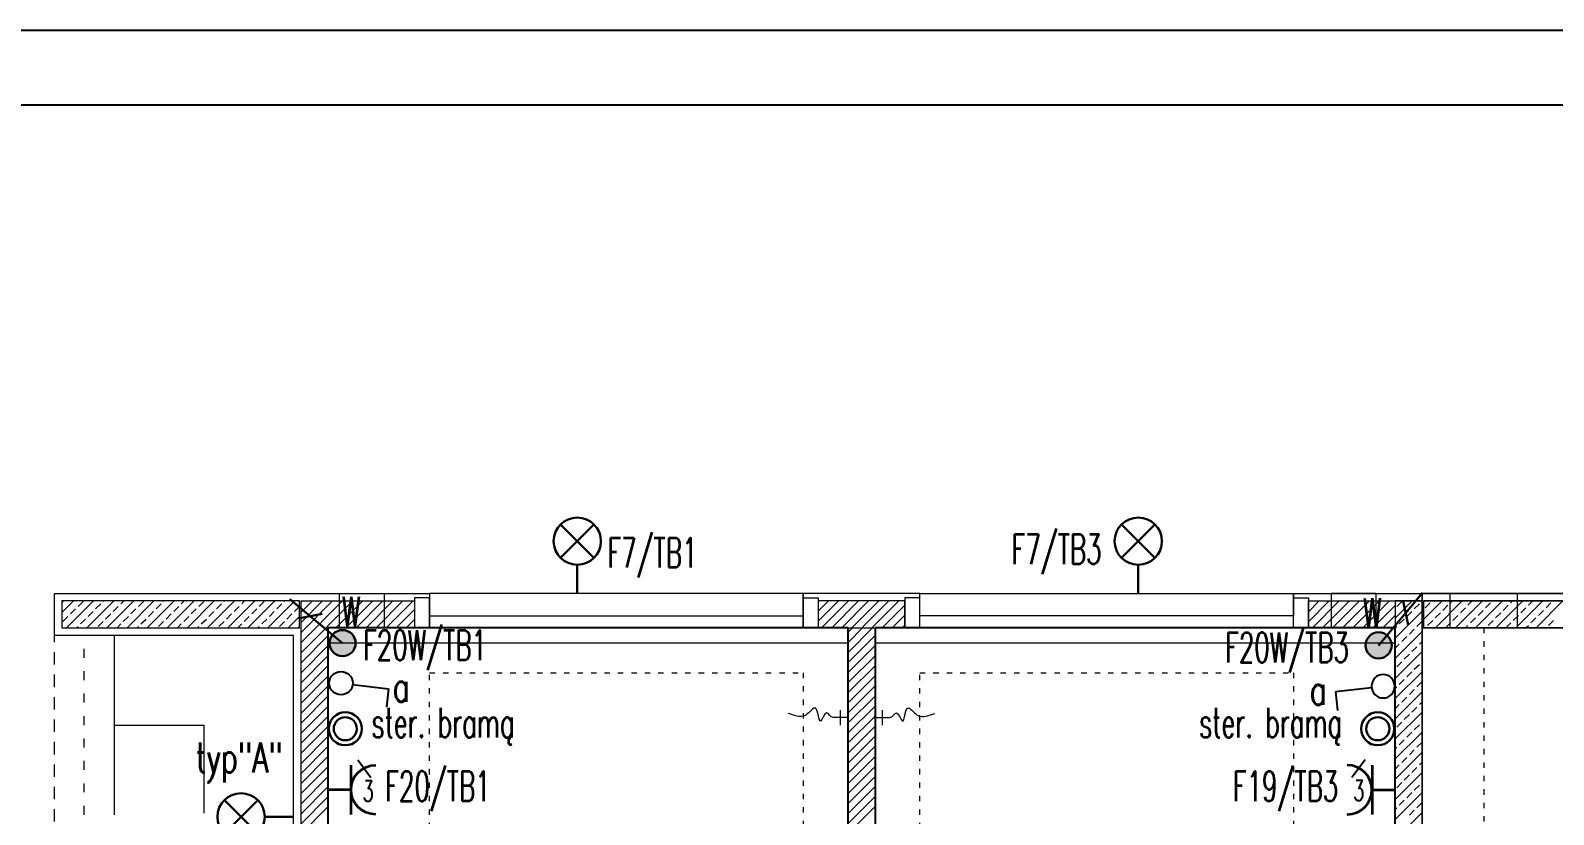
# Model space of a CAD drawing. Header units: millimetres. Extents: x 1780 to 154263, y -7240 to 17216.
# Drawn here: x 114852 to 115871, y 4886 to 5411 of the extents above; entities that cross this region are included whole.
import ezdxf

# ---------------------------------------------------------------- set-up
doc = ezdxf.new("R2010")
doc.units = ezdxf.units.MM
doc.linetypes.add('ACAD_ISO03W100', pattern=[30, 12, -18])
for name, color, linetype, lineweight in [('2d_SX_aranżacja niedrukowana', 191, 'Continuous', 5), ('2d_SX_gruba przekroje', 90, 'Continuous', 20), ('2d_SX_instalacje - kanalizacja opadowa', 130, 'Continuous', 5), ('2d_SX_instalacje szkic - wentylacja wywiew', 14, 'Continuous', 5), ('2d_SX_instalacje szkic - woda', 140, 'Continuous', 5), ('2d_SX_oznaczenia', 40, 'Continuous', 0), ('2d_SX_przebicia', 96, 'Continuous', 13), ('2d_SX_stolarka drzwiowa', 211, 'Continuous', 5), ('2d_SX_szraf', 251, 'Continuous', 0), ('2d_SX_warstwy', 181, 'Continuous', 9), ('2d_SX_widok', 10, 'Continuous', 9), ('SX_PZT_utwardzona', 10, 'Continuous', 9)]:
    doc.layers.add(name, color=color, linetype=linetype, lineweight=lineweight)
doc.layers.add('2d_SX_powierzchnia', color=251, linetype='Continuous', plot=False)
doc.layers.add('2d_SX_rewizja 18 września', color=210, linetype='Continuous')
doc.layers.add('60 instalacje elektryka', color=10, linetype='Continuous')
doc.styles.add('OPIS', font='simplex.shx', dxfattribs={"width": 0.7, "height": 4})

# ---------------------------------------------------------------- blocks, each defined once
blk = doc.blocks.new('PDKLD B2')
at = {"layer": '2d_SX_aranżacja niedrukowana', "color": 8, "linetype": 'ACAD_ISO03W100', "ltscale": 0.3}
for p, q in [((107485.9, -11305.1), (107735.9, -11305.1)), ((107485.9, -11805.1), (107485.9, -11305.1)), ((107735.9, -11305.1), (107735.9, -11805.1)), ((107813.9, -11305.1), (108063.9, -11305.1)), ((107813.9, -11805.1), (107813.9, -11305.1)), ((108063.9, -11305.1), (108063.9, -11805.1))]:
    blk.add_line(p, q, dxfattribs=at)
at = {"layer": '2d_SX_gruba przekroje', "color": 8}
for p, q in [((107234.9, -11280.1), (107234.9, -11252.1)), ((107234.9, -11252.1), (107394.9, -11252.1)), ((107394.9, -11252.1), (107485.9, -11252.1)), ((107485.9, -11252.1), (107485.9, -11275.1)), ((107813.9, -11252.1), (107735.9, -11252.1)), ((107735.9, -11252.1), (107735.9, -11275.1)), ((107813.9, -11275.1), (107813.9, -11252.1)), ((108063.9, -11275.1), (108063.9, -11252.1)), ((108063.9, -11252.1), (108149.9, -11252.1)), ((108149.9, -11275.1), (108149.9, -11252.1)), ((108149.9, -11252.1), (108329.9, -11252.1)), ((108324.9, -11252.1), (108149.9, -11252.1)), ((108149.9, -11252.1), (108149.9, -11885.1)), ((107485.9, -11275.1), (107417.9, -11275.1)), ((107417.9, -11275.1), (107417.9, -11867.1)), ((107735.9, -11275.1), (107764.9, -11275.1)), ((107765.9, -11275.1), (107765.9, -11867.1)), ((107778.4, -11275.1), (107813.9, -11275.1)), ((107783.9, -11867.1), (107783.9, -11275.1)), ((108131.9, -11275.1), (108063.9, -11275.1)), ((108131.9, -11867.1), (108131.9, -11275.1)), ((108324.9, -11275.1), (108149.9, -11275.1)), ((108149.9, -11275.1), (108324.9, -11275.1)), ((107394.9, -11280.1), (107234.9, -11280.1)), ((107394.9, -11280.1), (107389.9, -11280.1)), ((107394.9, -11885.1), (107394.9, -11280.1))]:
    blk.add_line(p, q, dxfattribs=at)
at = {"layer": '2d_SX_instalacje - kanalizacja opadowa', "color": 8, "ltscale": 8}
for p, q in [((107765.9, -11275.1), (107417.9, -11275.1)), ((107417.9, -11275.1), (107417.9, -11285.1)), ((107765.9, -11285.1), (107765.9, -11275.1)), ((108131.9, -11275.1), (107783.9, -11275.1)), ((107783.9, -11275.1), (107783.9, -11285.1)), ((108131.9, -11285.1), (108131.9, -11275.1)), ((107417.9, -11285.1), (107765.9, -11285.1)), ((107783.9, -11285.1), (108131.9, -11285.1))]:
    blk.add_line(p, q, dxfattribs=at)
at = {"layer": '2d_SX_instalacje szkic - wentylacja wywiew', "color": 8, "linetype": 'ACAD_ISO03W100', "ltscale": 0.3}
blk.add_line((108191.1, -11275.1), (108191.1, -12077.3), dxfattribs=at)
at = {"layer": '2d_SX_instalacje szkic - woda', "color": 8}
for p, q in [((107760.9, -11340.1), (107760.9, -11330.1)), ((107788.9, -11340.1), (107788.9, -11330.1)), ((107765.9, -11335.1), (107755.9, -11335.1)), ((107783.9, -11335.1), (107793.9, -11335.1))]:
    blk.add_line(p, q, dxfattribs=at)
for points, start_tangent, end_tangent in [([(107755.9, -11335.1), (107751.5, -11332), (107747.5, -11337.5), (107744.2, -11328.9), (107737.6, -11333.4), (107725.9, -11332.4)], (-0.999797, -0.020138), (-0.973228, 0.22984)), ([(107793.9, -11335.1), (107798.3, -11332), (107802.3, -11337.5), (107805.6, -11328.9), (107812.2, -11333.4), (107823.9, -11332.4)], (0.999797, -0.020138), (0.973228, 0.22984))]:
    blk.add_spline(points, degree=3, dxfattribs=dict(at, start_tangent=start_tangent, end_tangent=end_tangent))
at = {"layer": '2d_SX_oznaczenia', "color": 8, "ltscale": 0.5}
for p, q in [((107274.9, -11340.1), (107334.9, -11340.1)), ((107334.9, -11340.1), (107334.9, -11399.1))]:
    blk.add_line(p, q, dxfattribs=at)
at = {"layer": '2d_SX_powierzchnia', "color": 8}
for p, q in [((107765.9, -11275.1), (107417.9, -11275.1)), ((107417.9, -11275.1), (107417.9, -11867.1)), ((107765.9, -11867.1), (107765.9, -11275.1)), ((108131.9, -11275.1), (107783.9, -11275.1)), ((107783.9, -11275.1), (107783.9, -11867.1)), ((108131.9, -11867.1), (108131.9, -11275.1))]:
    blk.add_line(p, q, dxfattribs=at)
at = {"layer": '2d_SX_przebicia', "color": 8}
for p, q in [((107425.6, -11275.1), (107425.6, -11252.1)), ((107425.6, -11252.1), (107455.6, -11252.1)), ((107455.6, -11252.1), (107455.6, -11275.1)), ((108119.1, -11252.1), (108089.1, -11252.1)), ((108089.1, -11252.1), (108089.1, -11275.1)), ((108119.1, -11275.1), (108119.1, -11252.1)), ((108168.6, -11275.1), (108168.6, -11252.1)), ((108168.6, -11252.1), (108213.6, -11252.1)), ((108213.6, -11252.1), (108213.6, -11275.1)), ((107455.6, -11275.1), (107425.6, -11275.1)), ((108089.1, -11275.1), (108119.1, -11275.1)), ((108213.6, -11275.1), (108168.6, -11275.1))]:
    blk.add_line(p, q, dxfattribs=at)
at = {"layer": '2d_SX_stolarka drzwiowa', "color": 8}
for p, q in [((107485.9, -11255.1), (107475.9, -11255.1)), ((107475.9, -11255.1), (107475.9, -11275.1)), ((107485.9, -11252.1), (107485.9, -11267.1)), ((107735.9, -11252.1), (107485.9, -11252.1)), ((107485.9, -11275.1), (107485.9, -11255.1)), ((107735.9, -11267.1), (107735.9, -11252.1)), ((107735.9, -11275.1), (107735.9, -11255.1)), ((107735.9, -11255.1), (107745.9, -11255.1)), ((107745.9, -11255.1), (107745.9, -11275.1)), ((107813.9, -11255.1), (107803.9, -11255.1)), ((107803.9, -11255.1), (107803.9, -11275.1)), ((107813.9, -11267.1), (107813.9, -11252.1)), ((107813.9, -11252.1), (108063.9, -11252.1)), ((107813.9, -11275.1), (107813.9, -11255.1)), ((108063.9, -11252.1), (108063.9, -11267.1)), ((108063.9, -11275.1), (108063.9, -11255.1)), ((108063.9, -11255.1), (108073.9, -11255.1)), ((108073.9, -11255.1), (108073.9, -11275.1)), ((107485.9, -11267.1), (107735.9, -11267.1)), ((108063.9, -11267.1), (107813.9, -11267.1)), ((107475.9, -11275.1), (107485.9, -11275.1)), ((107745.9, -11275.1), (107735.9, -11275.1)), ((107803.9, -11275.1), (107813.9, -11275.1)), ((108073.9, -11275.1), (108063.9, -11275.1))]:
    blk.add_line(p, q, dxfattribs=at)
at = {"layer": '2d_SX_szraf', "color": 8, "linetype": 'Continuous'}
for p, q in [((107239.9, -11264.8), (107247.6, -11257.1)), ((107239.9, -11258.1), (107240.9, -11257.1)), ((107243.1, -11275.1), (107261.1, -11257.1)), ((107250.7, -11260.7), (107254.1, -11257.4)), ((107256.6, -11275.1), (107274.6, -11257.1)), ((107262.5, -11262.4), (107265.9, -11259)), ((107267.5, -11257.4), (107267.8, -11257.1)), ((107270, -11275.1), (107288, -11257.1)), ((107279.3, -11259), (107281.3, -11257.1)), ((107283.5, -11275.1), (107301.5, -11257.1)), ((107291.1, -11260.7), (107294.5, -11257.4)), ((107297, -11275.1), (107315, -11257.1)), ((107302.9, -11262.4), (107306.3, -11259)), ((107308, -11257.4), (107308.2, -11257.1)), ((107310.4, -11275.1), (107328.4, -11257.1)), ((107319.7, -11259), (107321.7, -11257.1)), ((107323.9, -11275.1), (107341.9, -11257.1)), ((107331.5, -11260.7), (107334.9, -11257.4)), ((107337.4, -11275.1), (107355.4, -11257.1)), ((107343.3, -11262.4), (107346.7, -11259)), ((107348.4, -11257.4), (107348.6, -11257.1)), ((107350.9, -11275.1), (107368.9, -11257.1)), ((107360.2, -11259), (107362.1, -11257.1)), ((107364.3, -11275.1), (107382.3, -11257.1)), ((107371.9, -11260.7), (107375.3, -11257.4)), ((107377.8, -11275.1), (107395.8, -11257.1)), ((107383.7, -11262.4), (107387.1, -11259)), ((107388.8, -11257.4), (107389.1, -11257.1)), ((107399.9, -11258), (107400.8, -11257.1)), ((107399.9, -11264.7), (107407.5, -11257.1)), ((107399.9, -11271.5), (107414.3, -11257.1)), ((107399.9, -11278.2), (107421, -11257.1)), ((107399.9, -11284.9), (107427.7, -11257.1)), ((107399.9, -11291.7), (107434.5, -11257.1)), ((107423.2, -11275.1), (107441.2, -11257.1)), ((107429.9, -11275.1), (107447.9, -11257.1)), ((107436.7, -11275.1), (107454.7, -11257.1)), ((107443.4, -11275.1), (107461.4, -11257.1)), ((107450.1, -11275.1), (107468.1, -11257.1)), ((107456.9, -11275.1), (107474.9, -11257.1)), ((107745.9, -11257.2), (107746, -11257.1)), ((107745.9, -11263.9), (107752.7, -11257.1)), ((107745.9, -11270.6), (107759.4, -11257.1)), ((107748.2, -11275.1), (107766.2, -11257.1)), ((107754.9, -11275.1), (107772.9, -11257.1)), ((107761.6, -11275.1), (107779.6, -11257.1)), ((107768.4, -11275.1), (107786.4, -11257.1)), ((107775.1, -11275.1), (107793.1, -11257.1)), ((107781.8, -11275.1), (107799.8, -11257.1)), ((108073.9, -11257.5), (108074.3, -11257.1)), ((108073.9, -11264.3), (108081, -11257.1)), ((108073.9, -11271), (108087.8, -11257.1)), ((108076.5, -11275.1), (108094.5, -11257.1)), ((108083.3, -11275.1), (108101.3, -11257.1)), ((108090, -11275.1), (108108, -11257.1)), ((108096.7, -11275.1), (108114.7, -11257.1)), ((108103.5, -11275.1), (108121.5, -11257.1)), ((108110.2, -11275.1), (108128.2, -11257.1)), ((108131.9, -11268.5), (108143.3, -11257.1)), ((108132.9, -11260.7), (108136.3, -11257.4)), ((108144.7, -11262.4), (108148.1, -11259)), ((108149.8, -11257.4), (108149.9, -11257.3)), ((108150.9, -11269.5), (108163.3, -11257.1)), ((108150.9, -11269.5), (108163.3, -11257.1)), ((108152, -11261.7), (108155.3, -11258.3)), ((108152, -11261.7), (108155.3, -11258.3)), ((108158.8, -11275.1), (108176.8, -11257.1)), ((108158.8, -11275.1), (108176.8, -11257.1)), ((108168.8, -11258.3), (108170, -11257.1)), ((108168.8, -11258.3), (108170, -11257.1)), ((108172.2, -11275.1), (108190.2, -11257.1)), ((108172.2, -11275.1), (108190.2, -11257.1)), ((108180.6, -11260), (108183.5, -11257.1)), ((108180.6, -11260), (108183.5, -11257.1)), ((108185.7, -11275.1), (108203.7, -11257.1)), ((108185.7, -11275.1), (108203.7, -11257.1)), ((108192.4, -11261.7), (108195.7, -11258.3)), ((108192.4, -11261.7), (108195.7, -11258.3)), ((108199.2, -11275.1), (108217.2, -11257.1)), ((108199.2, -11275.1), (108217.2, -11257.1)), ((108209.2, -11258.3), (108210.4, -11257.1)), ((108209.2, -11258.3), (108210.4, -11257.1)), ((108212.7, -11275.1), (108230.7, -11257.1)), ((108212.7, -11275.1), (108230.7, -11257.1)), ((108221, -11260), (108223.9, -11257.1)), ((108221, -11260), (108223.9, -11257.1)), ((108226.1, -11275.1), (108244.1, -11257.1)), ((108226.1, -11275.1), (108244.1, -11257.1)), ((108232.8, -11261.7), (108236.1, -11258.3)), ((108232.8, -11261.7), (108236.1, -11258.3)), ((107240.6, -11270.8), (107244, -11267.5)), ((107245.7, -11265.8), (107249, -11262.4)), ((107252.4, -11272.5), (107255.8, -11269.2)), ((107257.4, -11267.5), (107260.8, -11264.1)), ((107269.2, -11269.2), (107272.6, -11265.8)), ((107274.3, -11264.1), (107277.6, -11260.7)), ((107281, -11270.8), (107284.4, -11267.5)), ((107286.1, -11265.8), (107289.4, -11262.4)), ((107292.8, -11272.5), (107296.2, -11269.2)), ((107297.9, -11267.5), (107301.2, -11264.1)), ((107309.6, -11269.2), (107313, -11265.8)), ((107314.7, -11264.1), (107318.1, -11260.7)), ((107321.4, -11270.8), (107324.8, -11267.5)), ((107326.5, -11265.8), (107329.8, -11262.4)), ((107333.2, -11272.5), (107336.6, -11269.2)), ((107338.3, -11267.5), (107341.6, -11264.1)), ((107350.1, -11269.2), (107353.4, -11265.8)), ((107355.1, -11264.1), (107358.5, -11260.7)), ((107361.8, -11270.8), (107365.2, -11267.5)), ((107366.9, -11265.8), (107370.3, -11262.4)), ((107373.6, -11272.5), (107377, -11269.2)), ((107378.7, -11267.5), (107382, -11264.1)), ((107390.5, -11269.2), (107393.8, -11265.8)), ((107391.3, -11275.1), (107398.9, -11267.5)), ((107395.5, -11264.1), (107398.9, -11260.7)), ((107463.6, -11275.1), (107475.9, -11262.8)), ((107788.6, -11275.1), (107803.9, -11259.8)), ((107795.3, -11275.1), (107803.9, -11266.5)), ((108116.9, -11275.1), (108131.9, -11260.1)), ((108123.7, -11275.1), (108131.9, -11266.9)), ((108131.9, -11282), (108149.9, -11264)), ((108134.6, -11272.5), (108138, -11269.2)), ((108139.7, -11267.5), (108143.1, -11264.1)), ((108158.7, -11268.4), (108162.1, -11265.1)), ((108158.7, -11268.4), (108162.1, -11265.1)), ((108163.7, -11263.4), (108167.1, -11260)), ((108163.7, -11263.4), (108167.1, -11260)), ((108170.5, -11270.1), (108173.8, -11266.8)), ((108170.5, -11270.1), (108173.8, -11266.8)), ((108175.5, -11265.1), (108178.9, -11261.7)), ((108175.5, -11265.1), (108178.9, -11261.7)), ((108182.3, -11271.8), (108185.6, -11268.4)), ((108182.3, -11271.8), (108185.6, -11268.4)), ((108187.3, -11266.8), (108190.7, -11263.4)), ((108187.3, -11266.8), (108190.7, -11263.4)), ((108199.1, -11268.4), (108202.5, -11265.1)), ((108199.1, -11268.4), (108202.5, -11265.1)), ((108204.2, -11263.4), (108207.5, -11260)), ((108204.2, -11263.4), (108207.5, -11260)), ((108210.9, -11270.1), (108214.3, -11266.8)), ((108210.9, -11270.1), (108214.3, -11266.8)), ((108215.9, -11265.1), (108219.3, -11261.7)), ((108215.9, -11265.1), (108219.3, -11261.7)), ((108222.7, -11271.8), (108226, -11268.4)), ((108222.7, -11271.8), (108226, -11268.4)), ((108227.7, -11266.8), (108231.1, -11263.4)), ((108227.7, -11266.8), (108231.1, -11263.4)), ((107249.8, -11275.1), (107250.7, -11274.2)), ((107264.2, -11274.2), (107267.5, -11270.8)), ((107276.8, -11275.1), (107279.3, -11272.5)), ((107290.2, -11275.1), (107291.1, -11274.2)), ((107304.6, -11274.2), (107308, -11270.8)), ((107317.2, -11275.1), (107319.7, -11272.5)), ((107330.6, -11275.1), (107331.5, -11274.2)), ((107345, -11274.2), (107348.4, -11270.8)), ((107357.6, -11275.1), (107360.2, -11272.5)), ((107371.1, -11275.1), (107371.9, -11274.2)), ((107385.4, -11274.2), (107388.8, -11270.8)), ((107398, -11275.1), (107398.9, -11274.2)), ((107470.3, -11275.1), (107475.9, -11269.6)), ((107765.9, -11278), (107768.8, -11275.1)), ((107765.9, -11284.8), (107775.6, -11275.1)), ((107765.9, -11291.5), (107782.3, -11275.1)), ((107802, -11275.1), (107803.9, -11273.3)), ((108130.4, -11275.1), (108131.9, -11273.6)), ((108131.9, -11275.3), (108132.9, -11274.2)), ((108131.9, -11295.5), (108149.9, -11277.5)), ((108141.4, -11279.3), (108144.7, -11275.9)), ((108146.4, -11274.2), (108149.8, -11270.8)), ((108153.6, -11273.5), (108157, -11270.1)), ((108153.6, -11273.5), (108157, -11270.1)), ((108165.5, -11275.1), (108168.8, -11271.8)), ((108165.5, -11275.1), (108168.8, -11271.8)), ((108179, -11275.1), (108180.6, -11273.5)), ((108179, -11275.1), (108180.6, -11273.5)), ((108194, -11273.5), (108197.4, -11270.1)), ((108194, -11273.5), (108197.4, -11270.1)), ((108205.9, -11275.1), (108209.2, -11271.8)), ((108205.9, -11275.1), (108209.2, -11271.8)), ((108219.4, -11275.1), (108221, -11273.5)), ((108219.4, -11275.1), (108221, -11273.5)), ((108234.5, -11273.5), (108237.8, -11270.1)), ((108234.5, -11273.5), (108237.8, -11270.1)), ((107399.9, -11298.4), (107417.9, -11280.4)), ((107399.9, -11305.1), (107417.9, -11287.1)), ((107765.9, -11298.2), (107783.9, -11280.2)), ((107765.9, -11305), (107783.9, -11287)), ((108131.9, -11288.7), (108134.6, -11286)), ((108136.3, -11284.3), (108139.7, -11280.9)), ((108143.1, -11291), (108146.4, -11287.7)), ((108148.1, -11286), (108149.9, -11284.2)), ((107399.9, -11311.9), (107417.9, -11293.9)), ((107765.9, -11311.7), (107783.9, -11293.7)), ((108131.9, -11309), (108149.9, -11291)), ((108132.9, -11301.1), (108136.3, -11297.8)), ((108138, -11296.1), (108141.4, -11292.7)), ((108144.7, -11302.8), (108148.1, -11299.5)), ((108149.8, -11297.8), (108149.9, -11297.7)), ((107399.9, -11318.6), (107417.9, -11300.6)), ((107399.9, -11325.4), (107417.9, -11307.4)), ((107765.9, -11318.4), (107783.9, -11300.4)), ((107765.9, -11325.2), (107783.9, -11307.2)), ((108131.9, -11322.4), (108149.9, -11304.4)), ((108134.6, -11312.9), (108138, -11309.6)), ((108139.7, -11307.9), (108143.1, -11304.5)), ((107399.9, -11332.1), (107417.9, -11314.1)), ((107765.9, -11331.9), (107783.9, -11313.9)), ((108131.9, -11315.7), (108132.9, -11314.6)), ((108131.9, -11335.9), (108149.9, -11317.9)), ((108141.4, -11319.7), (108144.7, -11316.3)), ((108146.4, -11314.6), (108149.8, -11311.2)), ((107399.9, -11338.8), (107417.9, -11320.8)), ((107399.9, -11345.6), (107417.9, -11327.6)), ((107765.9, -11338.7), (107783.9, -11320.7)), ((107765.9, -11345.4), (107783.9, -11327.4)), ((108131.9, -11329.2), (108134.6, -11326.4)), ((108136.3, -11324.7), (108139.7, -11321.4)), ((108143.1, -11331.5), (108146.4, -11328.1)), ((108148.1, -11326.4), (108149.9, -11324.6)), ((107399.9, -11352.3), (107417.9, -11334.3)), ((107765.9, -11352.1), (107783.9, -11334.1)), ((108131.9, -11349.4), (108149.9, -11331.4)), ((108132.9, -11341.6), (108136.3, -11338.2)), ((108138, -11336.5), (108141.4, -11333.1)), ((108144.7, -11343.2), (108148.1, -11339.9)), ((108149.8, -11338.2), (108149.9, -11338.1)), ((107399.9, -11359), (107417.9, -11341)), ((107399.9, -11365.8), (107417.9, -11347.8)), ((107765.9, -11358.9), (107783.9, -11340.9)), ((107765.9, -11365.6), (107783.9, -11347.6)), ((108131.9, -11362.8), (108149.9, -11344.8)), ((108134.6, -11353.3), (108138, -11350)), ((108139.7, -11348.3), (108143.1, -11344.9)), ((107399.9, -11372.5), (107417.9, -11354.5)), ((107765.9, -11372.3), (107783.9, -11354.3)), ((107765.9, -11379.1), (107783.9, -11361.1)), ((108131.9, -11356.1), (108132.9, -11355)), ((108131.9, -11376.3), (108149.9, -11358.3)), ((108141.4, -11360.1), (108144.7, -11356.7)), ((108146.4, -11355), (108149.8, -11351.7)), ((107399.9, -11379.2), (107417.9, -11361.2)), ((107399.9, -11386), (107417.9, -11368)), ((107765.9, -11385.8), (107783.9, -11367.8)), ((108131.9, -11369.6), (108134.6, -11366.8)), ((108136.3, -11365.1), (108139.7, -11361.8)), ((108143.1, -11371.9), (108146.4, -11368.5)), ((108148.1, -11366.8), (108149.9, -11365)), ((107399.9, -11392.7), (107417.9, -11374.7)), ((107399.9, -11399.4), (107417.9, -11381.4)), ((107765.9, -11392.5), (107783.9, -11374.5)), ((107765.9, -11399.3), (107783.9, -11381.3)), ((108131.9, -11389.8), (108149.9, -11371.8)), ((108132.9, -11382), (108136.3, -11378.6)), ((108138, -11376.9), (108141.4, -11373.5)), ((108144.7, -11383.7), (108148.1, -11380.3)), ((108149.8, -11378.6), (108149.9, -11378.5)), ((107399.9, -11406.2), (107417.9, -11388.2)), ((107765.9, -11406), (107783.9, -11388)), ((108131.9, -11403.2), (108149.9, -11385.2)), ((108134.6, -11393.8), (108138, -11390.4)), ((108139.7, -11388.7), (108143.1, -11385.3)), ((107399.9, -11412.9), (107417.9, -11394.9)), ((107765.9, -11412.7), (107783.9, -11394.7)), ((108131.9, -11396.5), (108132.9, -11395.4)), ((108131.9, -11416.7), (108149.9, -11398.7)), ((108141.4, -11400.5), (108144.7, -11397.1)), ((108146.4, -11395.4), (108149.8, -11392.1))]:
    blk.add_line(p, q, dxfattribs=at)
at = {"layer": '2d_SX_warstwy', "color": 8}
for p, q in [((107398.9, -11257.1), (107239.9, -11257.1)), ((107239.9, -11257.1), (107239.9, -11275.1)), ((107398.9, -11275.1), (107398.9, -11257.1)), ((107399.9, -11885.1), (107399.9, -11257.1)), ((107399.9, -11257.1), (107475.9, -11257.1)), ((107475.9, -11257.1), (107475.9, -11275.1)), ((107803.9, -11257.1), (107745.9, -11257.1)), ((107745.9, -11257.1), (107745.9, -11275.1)), ((107803.9, -11275.1), (107803.9, -11257.1)), ((108073.9, -11257.1), (108149.9, -11257.1)), ((108073.9, -11275.1), (108073.9, -11257.1)), ((108149.9, -11257.1), (108131.9, -11257.1)), ((108131.9, -11257.1), (108131.9, -11867.1)), ((108149.9, -11257.1), (108149.9, -11885.1)), ((108149.9, -11885.1), (108149.9, -11257.1)), ((108323.9, -11257.1), (108150.9, -11257.1)), ((108150.9, -11257.1), (108150.9, -11275.1)), ((108150.9, -11257.1), (108323.9, -11257.1)), ((108150.9, -11275.1), (108150.9, -11257.1)), ((107239.9, -11275.1), (107398.9, -11275.1)), ((107475.9, -11275.1), (107417.9, -11275.1)), ((107417.9, -11275.1), (107417.9, -11867.1)), ((107745.9, -11275.1), (107803.9, -11275.1)), ((107765.9, -11867.1), (107765.9, -11275.1)), ((107765.9, -11275.1), (107783.9, -11275.1)), ((107783.9, -11275.1), (107783.9, -11867.1)), ((108131.9, -11275.1), (108073.9, -11275.1)), ((108131.9, -11867.1), (108131.9, -11275.1)), ((108150.9, -11275.1), (108323.9, -11275.1)), ((108323.9, -11275.1), (108150.9, -11275.1))]:
    blk.add_line(p, q, dxfattribs=at)
at = {"layer": '2d_SX_widok', "color": 8, "linetype": 'ACAD_ISO03W100', "ltscale": 0.5}
for p, q in [((107234.9, -11897.4), (107234.9, -11272.1)), ((107234.9, -12514.7), (107234.9, -11280.1)), ((107254.9, -11910.1), (107254.9, -11280.1))]:
    blk.add_line(p, q, dxfattribs=at)
at = {"layer": 'SX_PZT_utwardzona', "color": 8}
for p, q in [((107394.9, -11280.1), (107274.9, -11280.1)), ((107274.9, -11280.1), (107274.9, -11400.1)), ((107394.9, -11400.1), (107394.9, -11280.1))]:
    blk.add_line(p, q, dxfattribs=at)
blk = doc.blocks.new('kinkiet')
at = {"layer": '60 instalacje elektryka', "lineweight": 30}
for p, q in [((-249830.1, -8956.2), (-249807.8, -8978.5)), ((-249830.1, -8978.5), (-249807.8, -8956.2)), ((-249834.8, -8967.4), (-249854, -8967.4))]:
    blk.add_line(p, q, dxfattribs=at)
blk.add_circle((-249819, -8967.4), 15.8, dxfattribs=at)
blk = doc.blocks.new('gniazdo')
at = {"layer": '60 instalacje elektryka', "lineweight": 35}
for p, q in [((1911.13, 1039.39), (1911.13, 1043.76)), ((1911.13, 1041.58), (1909.09, 1041.58))]:
    blk.add_line(p, q, dxfattribs=at)
blk.add_arc((1913.32, 1041.58), 2.18, 90, 270, dxfattribs=at)
blk = doc.blocks.new('jednobiegunowy')
at = {"layer": '60 instalacje elektryka'}
for p, q in [((2190.56, 2793.4), (2200.02, 2802.78)), ((2200.02, 2802.78), (2204.88, 2797.97))]:
    blk.add_line(p, q, dxfattribs=at)
blk.add_circle((2187.5, 2790.37), 4.3, dxfattribs=at)
blk = doc.blocks.new('przyc dzwon')
at = {"layer": '60 instalacje elektryka', "lineweight": 30}
for radius in [12.3, 8.6]:
    blk.add_circle((1849.4, 2121.1), radius, dxfattribs=at)

msp = doc.modelspace()

# ---------------------------------------------------------------- hatches: boundary and pattern name
at = {"layer": '60 instalacje elektryka', "linetype": 'ByBlock'}
h = msp.add_hatch(color=256, dxfattribs=at)
h.dxf.hatch_style = 1
edge = h.paths.add_edge_path()
edge.add_arc((115061.3, 5000.8), 8.74, 0, 360)
h = msp.add_hatch(color=256, dxfattribs=at)
h.dxf.hatch_style = 1
edge = h.paths.add_edge_path()
edge.add_arc((115754.4, 4999.3), 8.74, 270, 630)

# ---------------------------------------------------------------- linework, layer by layer
at = {"layer": '60 instalacje elektryka', "linetype": 'ByBlock', "lineweight": 30}
for p, q in [((115783.7, 5034.4), (115754.4, 4999.3)), ((115026.1, 5030.1), (115061.3, 5000.8)), ((115770.8, 5028.8), (115774.1, 5013)), ((115031.8, 5017.2), (115047.6, 5020.5))]:
    msp.add_line(p, q, dxfattribs=at)
at = {"layer": '60 instalacje elektryka'}
for p, q in [((115071.6, 4922.7), (115080.3, 4910.8)), ((115745.3, 4922.7), (115736.6, 4910.8))]:
    msp.add_line(p, q, dxfattribs=at)
for points in [[(118479.6, 5410.6), (114275, 5410.6), (114275, 2437.4), (118479.6, 2437.4)], [(114366.5, 2487.4), (118428.5, 2487.4), (118428.5, 5360.6), (114366.5, 5360.6)]]:
    msp.add_lwpolyline(points, close=True, dxfattribs=at)
at = {"layer": '60 instalacje elektryka', "linetype": 'ByBlock', "lineweight": 30}
for centre in [(115061.3, 5000.8), (115754.4, 4999.3)]:
    msp.add_circle(centre, 8.74, dxfattribs=at)

# ---------------------------------------------------------------- block references
at = {"layer": '2d_SX_rewizja 18 września'}
msp.add_blockref('PDKLD B2', (7633.6, 16286.1), dxfattribs=at)
at = {"layer": '60 instalacje elektryka'}
for p, rotation in [((106250.9, 254888), 90.00000000000006), ((-134825.6, -4082.8), 180)]:
    msp.add_blockref('kinkiet', p, dxfattribs=dict(at, rotation=rotation))
at = {"layer": '60 instalacje elektryka', "xscale": -1, "rotation": 269.9999999999999}
msp.add_blockref('kinkiet', (124561, 254888), dxfattribs=at)
at = {"layer": '60 instalacje elektryka'}
for name, p, xscale, yscale, zscale, rotation in [('jednobiegunowy', (108613.7, 4936.1), 1.818212235840003, 1.818212235840003, 1.818212235840003, 308.4316210044145), ('jednobiegunowy', (122204, 4934), -1.818212235840003, 1.818212235840003, 1.818212235840003, 51.56837899558552), ('przyc dzwon', (116727.6, 6852.5), 0.9, 0.9, 0.9, 180), ('przyc dzwon', (117418.3, 6852.5), 0.9, 0.9, 0.9, 180), ('gniazdo', (100626, 12773.1), -7.556206694400001, 7.556206694400001, 7.556206694400001, 180), ('gniazdo', (130190.9, 12773.1), 7.556206694400001, 7.556206694400001, 7.556206694400001, 180)]:
    msp.add_blockref(name, p, dxfattribs=dict(at, xscale=xscale, yscale=yscale, zscale=zscale, rotation=rotation))

# ---------------------------------------------------------------- texts
at = {"layer": '60 instalacje elektryka', "lineweight": 15, "style": 'OPIS'}
for s, insert, char_height, width, attachment_point in [('\\pxql;{\\W0.6;F7/TB1}', (115260.6, 5071.3), 20, 22.183, 3), ('\\pxql;{\\W0.6;F7/TB3}', (115508.8, 5073.7), 20, 22.183, 1), ('\\pxql;{\\W0.6;W}', (115060.8, 5031.8), 20, 93.143, 1), ('\\pxql;{\\W0.6;W}', (115744, 5030.8), 20, 93.143, 1), ('\\pxql;{\\W0.6;F20W/TB1}', (115075, 5009.4), 20, 93.143, 1), ('\\pxql;{\\W0.6;F20W/TB3}', (115651.7, 5007.9), 20, 93.143, 1), ('\\pxql;{\\W0.6;ster. bramą}', (115080.6, 4957.6), 20, 123.046, 1), ('\\pxql;{\\W0.6;ster. bramą}', (115634.3, 4957.6), 20, 123.046, 1), ('\\pxql;typ"A"', (114963.1, 4934.3), 20, 60, 1), ('\\pxql;{\\W0.6;F20/TB1}', (115089.8, 4915.1), 20, 79.429, 1), ('\\pxql;{\\W0.6;F19/TB3}', (115736.3, 4915.1), 20, 79.429, 3), ('\\pxql;{\\W0.6;3}', (115074.8, 4908.8), 14, 79.429, 1), ('\\pxql;{\\W0.6;3}', (115817, 4909.2), 14, 79.429, 3)]:
    msp.add_mtext(s, dxfattribs=dict(at, insert=insert, char_height=char_height, width=width, attachment_point=attachment_point))
at = {"layer": '60 instalacje elektryka', "lineweight": 20, "char_height": 20, "width": 8.2, "style": 'OPIS'}
for insert, attachment_point, rotation in [((115106.2, 4961.6), 9, 0), ((115711.5, 4959.5), 7, 360)]:
    msp.add_mtext('\\pxqr;a', dxfattribs=dict(at, insert=insert, attachment_point=attachment_point, rotation=rotation))

doc.saveas('drawing.dxf')
